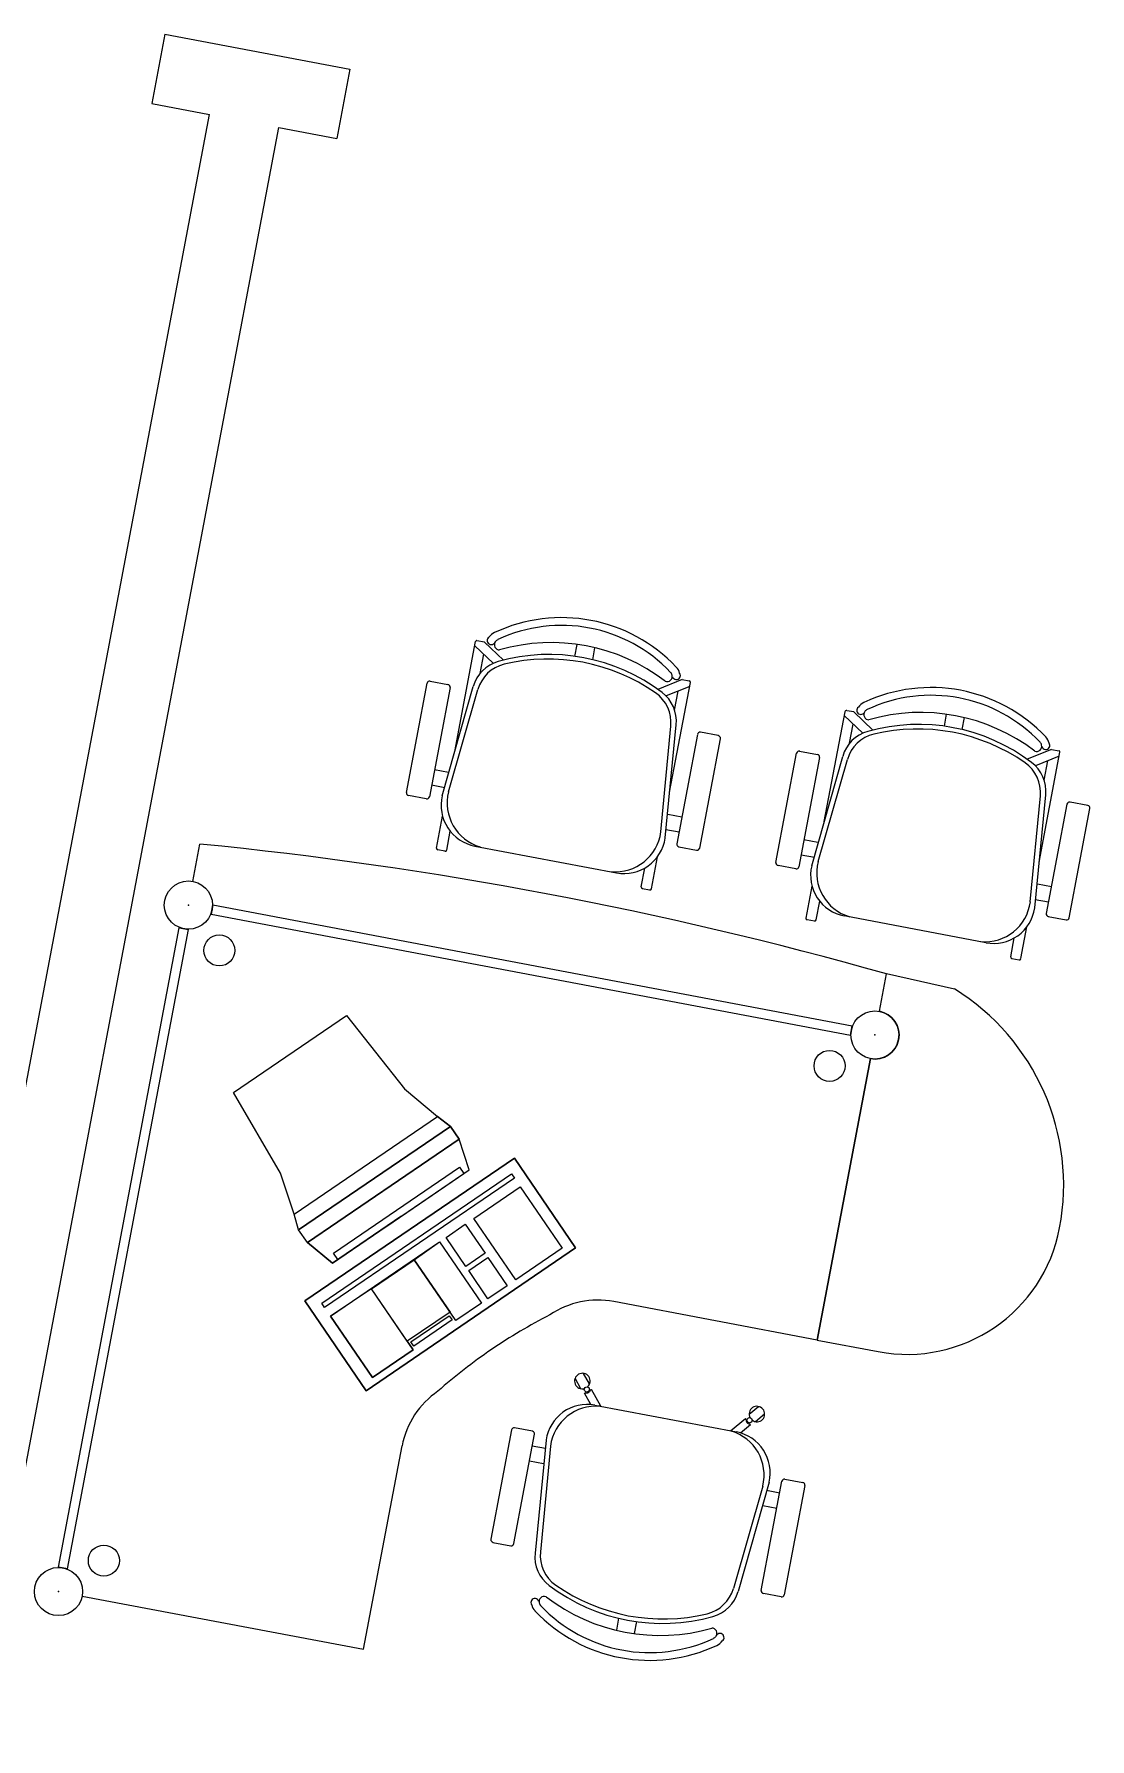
# Model space of a CAD drawing. Header units: inches. Extents: x -18604 to 2753, y -9056 to 3482.
# Drawn here: x -1387.4 to -1163, y -4350.7 to -3988.3 of the extents above; entities that cross this region are included whole.
import ezdxf

# ---------------------------------------------------------------- set-up
doc = ezdxf.new("R2010")
doc.units = ezdxf.units.IN
doc.layers.add('MOVEIS', color=2, linetype='Continuous')
doc.layers.add('Parede Baixo', color=4, linetype='Continuous')

msp = doc.modelspace()

# ---------------------------------------------------------------- linework, layer by layer
at = {"layer": 'MOVEIS'}
for p, q in [((-1298.03, -4140.83, -1817.95), (-1293.6, -4117.41, -1817.95)), ((-1293.77, -4118.32, -1817.95), (-1289.84, -4122.05, -1817.95)), ((-1291.73, -4117.54, -1817.95), (-1293.35, -4117.24, -1817.95)), ((-1291.74, -4117.54, -1817.95), (-1287.7, -4121.38, -1817.95)), ((-1272.51, -4120.57, -1817.95), (-1272.02, -4118.03, -1817.95)), ((-1268.72, -4121.28, -1817.95), (-1268.24, -4118.74, -1817.95)), ((-1292.65, -4124.19, -1817.95), (-1291.88, -4120.12, -1817.95)), ((-1308.3, -4149.52, -1817.95), (-1303.9, -4126.28, -1817.95)), ((-1299.04, -4127.2, -1817.95), (-1303.43, -4150.44, -1817.95)), ((-1303.26, -4125.84, -1817.95), (-1299.48, -4126.56, -1817.95)), ((-1300.7, -4150.22, -1817.95), (-1294.11, -4126.98, -1817.95)), ((-1249.72, -4125.49, -1817.95), (-1254.88, -4127.59, -1817.95)), ((-1248.1, -4126.96, -1817.95), (-1253.13, -4129, -1817.95)), ((-1252.36, -4149.47, -1817.95), (-1247.95, -4126.16, -1817.95)), ((-1249.73, -4125.49, -1817.95), (-1248.21, -4125.78, -1817.95)), ((-1299.36, -4149.35, -1817.95), (-1293.12, -4127.62, -1817.95)), ((-1251.3, -4132.02, -1817.95), (-1250.53, -4127.94, -1817.95)), ((-1219.5, -4155.69, -1817.95), (-1215.09, -4132.38, -1817.95)), ((-1215.24, -4133.17, -1817.95), (-1211.31, -4136.91, -1817.95)), ((-1213.2, -4132.4, -1817.95), (-1214.71, -4132.12, -1817.95)), ((-1213.21, -4132.4, -1817.95), (-1209.17, -4136.24, -1817.95)), ((-1193.98, -4135.43, -1817.95), (-1193.49, -4132.89, -1817.95)), ((-1190.19, -4136.14, -1817.95), (-1189.71, -4133.6, -1817.95)), ((-1254.24, -4157.89, -1817.95), (-1252.1, -4135.38, -1817.95)), ((-1253.31, -4159.18, -1817.95), (-1250.96, -4135.14, -1817.95)), ((-1246.45, -4137.15, -1817.95), (-1250.84, -4160.39, -1817.95)), ((-1245.98, -4161.31, -1817.95), (-1241.58, -4138.07, -1817.95)), ((-1242.02, -4137.43, -1817.95), (-1245.8, -4136.71, -1817.95)), ((-1214.12, -4139.05, -1817.95), (-1213.35, -4134.98, -1817.95)), ((-1229.77, -4164.38, -1817.95), (-1225.37, -4141.14, -1817.95)), ((-1224.73, -4140.7, -1817.95), (-1220.95, -4141.42, -1817.95)), ((-1171.19, -4140.35, -1817.95), (-1176.35, -4142.45, -1817.95)), ((-1173.83, -4164.33, -1817.95), (-1169.4, -4140.91, -1817.95)), ((-1171.2, -4140.35, -1817.95), (-1169.57, -4140.65, -1817.95)), ((-1299.38, -4145.27, -1817.95), (-1302.35, -4144.71, -1817.95)), ((-1220.51, -4142.06, -1817.95), (-1224.9, -4165.3, -1817.95)), ((-1222.17, -4165.08, -1817.95), (-1215.58, -4141.84, -1817.95)), ((-1220.83, -4164.21, -1817.95), (-1214.59, -4142.48, -1817.95)), ((-1169.57, -4141.81, -1817.95), (-1174.6, -4143.86, -1817.95)), ((-1172.77, -4146.88, -1817.95), (-1172, -4142.8, -1817.95)), ((-1300.14, -4148.49, -1817.95), (-1302.96, -4147.95, -1817.95)), ((-1304.08, -4150.88, -1817.95), (-1307.86, -4150.16, -1817.95)), ((-1175.71, -4172.75, -1817.95), (-1173.57, -4150.24, -1817.95)), ((-1174.78, -4174.04, -1817.95), (-1172.43, -4150, -1817.95)), ((-1167.92, -4152.01, -1817.95), (-1172.31, -4175.25, -1817.95)), ((-1163.49, -4152.29, -1817.95), (-1167.27, -4151.57, -1817.95)), ((-1301.91, -4161.33, -1817.95), (-1300.63, -4154.53, -1817.95)), ((-1252.73, -4154.1, -1817.95), (-1249.76, -4154.66, -1817.95)), ((-1167.45, -4176.17, -1817.95), (-1163.05, -4152.93, -1817.95)), ((-1299.75, -4161.74, -1817.95), (-1299, -4157.75, -1817.95)), ((-1253.2, -4157.37, -1817.95), (-1250.37, -4157.9, -1817.95)), ((-1220.85, -4160.13, -1817.95), (-1223.82, -4159.57, -1817.95)), ((-1353.69, -4168.41, -1817.95), (-1352.19, -4160.47, -1817.95)), ((-1300.14, -4162, -1817.95), (-1301.65, -4161.72, -1817.95)), ((-1293.77, -4160.89, -1817.95), (-1263.66, -4166.58, -1817.95)), ((-1256.24, -4169.97, -1817.95), (-1254.95, -4163.18, -1817.95)), ((-1250.41, -4161.03, -1817.95), (-1246.62, -4161.75, -1817.95)), ((-1221.61, -4163.34, -1817.95), (-1224.43, -4162.81, -1817.95)), ((-1258.4, -4169.56, -1817.95), (-1257.64, -4165.57, -1817.95)), ((-1225.55, -4165.74, -1817.95), (-1229.33, -4165.02, -1817.95)), ((-1258.14, -4169.95, -1817.95), (-1256.62, -4170.23, -1817.95)), ((-1223.38, -4176.19, -1817.95), (-1222.1, -4169.39, -1817.95)), ((-1174.2, -4168.95, -1817.95), (-1171.23, -4169.52, -1817.95)), ((-1349.8, -4175.36, -1817.95), (-1349.43, -4173.42, -1817.95)), ((-1349.43, -4173.42, -1817.95), (-1349.8, -4175.36, -1817.95)), ((-1349.43, -4173.42, -1817.95), (-1213.57, -4199.12, -1817.95)), ((-1349.43, -4173.42, -1817.95), (-1213.57, -4199.12, -1817.95)), ((-1221.22, -4176.6, -1817.95), (-1220.47, -4172.6, -1817.95)), ((-1174.67, -4172.22, -1817.95), (-1171.84, -4172.76, -1817.95)), ((-1349.8, -4175.36, -1817.95), (-1213.94, -4201.07, -1817.95)), ((-1349.8, -4175.36, -1817.95), (-1213.94, -4201.07, -1817.95)), ((-1221.61, -4176.86, -1817.95), (-1223.12, -4176.57, -1817.95)), ((-1185.13, -4181.44, -1817.95), (-1215.24, -4175.74, -1817.95)), ((-1171.88, -4175.89, -1817.95), (-1168.09, -4176.61, -1817.95)), ((-1382.27, -4314.14, -1817.95), (-1356.57, -4178.28, -1817.95)), ((-1382.27, -4314.14, -1817.95), (-1356.57, -4178.28, -1817.95)), ((-1380.33, -4314.51, -1817.95), (-1354.62, -4178.65, -1817.95)), ((-1380.33, -4314.51, -1817.95), (-1354.62, -4178.65, -1817.95)), ((-1356.57, -4178.28, -1817.95), (-1354.62, -4178.65, -1817.95)), ((-1354.62, -4178.65, -1817.95), (-1356.57, -4178.28, -1817.95)), ((-1179.87, -4184.42, -1817.95), (-1179.11, -4180.43, -1817.95)), ((-1177.71, -4184.83, -1817.95), (-1176.42, -4178.03, -1817.95)), ((-1179.61, -4184.81, -1817.95), (-1178.09, -4185.09, -1817.95)), ((-1207.78, -4196.02, -1817.95), (-1206.28, -4188.08, -1817.95)), ((-1207.78, -4196.02, -1817.95), (-1206.28, -4188.08, -1817.95)), ((-1191.85, -4191.28, -1817.95), (-1206.28, -4188.08, -1817.95)), ((-1345.05, -4213.29, -1819.05), (-1321.05, -4196.93, -1819.05)), ((-1321.05, -4196.93, -1819.05), (-1308.72, -4212.48, -1819.05)), ((-1213.94, -4201.07, -1817.95), (-1213.57, -4199.12, -1817.95)), ((-1213.57, -4199.12, -1817.95), (-1213.94, -4201.07, -1817.95)), ((-1209.68, -4206.07, -1817.95), (-1221, -4265.9, -1817.95)), ((-1221, -4265.9, -1817.95), (-1209.68, -4206.07, -1817.95)), ((-1335.08, -4230.45, -1819.05), (-1345.05, -4213.29, -1819.05)), ((-1308.72, -4212.48, -1819.05), (-1301.72, -4218.36, -1816.85)), ((-1331.21, -4242.47, -1816.85), (-1298.95, -4220.47, -1816.85)), ((-1331.21, -4242.47, -1815.75), (-1298.95, -4220.47, -1815.75)), ((-1301.72, -4218.36, -1816.85), (-1298.95, -4220.47, -1816.85)), ((-1298.95, -4220.47, -1816.85), (-1301.72, -4218.36, -1816.85)), ((-1298.95, -4220.47, -1816.85), (-1297.09, -4223.19, -1815.75)), ((-1297.09, -4223.19, -1815.75), (-1298.95, -4220.47, -1815.75)), ((-1297.09, -4223.19, -1815.75), (-1329.35, -4245.19, -1815.75)), ((-1329.35, -4245.19, -1815.75), (-1297.09, -4223.19, -1815.75)), ((-1294.96, -4229.73, -1815.75), (-1297.09, -4223.19, -1815.75)), ((-1285.36, -4227.21, -1815.75), (-1329.9, -4257.58, -1815.75)), ((-1272.35, -4246.3, -1815.75), (-1285.36, -4227.21, -1815.75)), ((-1332.16, -4239.12, -1816.85), (-1335.08, -4230.45, -1819.05)), ((-1326.31, -4258.08, -1815.75), (-1285.98, -4230.58, -1815.75)), ((-1285.36, -4231.49, -1815.75), (-1325.69, -4258.99, -1815.75)), ((-1323.83, -4247.41, -1815.75), (-1297.04, -4229.15, -1815.75)), ((-1322.9, -4248.78, -1815.75), (-1296.11, -4230.51, -1815.75)), ((-1312.47, -4241.67, -1810.25), (-1297.25, -4231.29, -1810.25)), ((-1309.5, -4239.65, -1815.75), (-1294.96, -4229.73, -1815.75)), ((-1297.04, -4229.15, -1815.75), (-1296.11, -4230.51, -1815.75)), ((-1285.98, -4230.58, -1815.75), (-1285.36, -4231.49, -1815.75)), ((-1314.13, -4234.81, -1815.75), (-1329.35, -4245.19, -1815.75)), ((-1293.98, -4240.05, -1815.75), (-1284.11, -4233.33, -1815.75)), ((-1284.11, -4233.33, -1815.75), (-1275.22, -4246.38, -1815.75)), ((-1331.21, -4242.47, -1816.85), (-1332.16, -4239.12, -1816.85)), ((-1331.21, -4242.47, -1816.85), (-1332.16, -4239.12, -1816.85)), ((-1329.35, -4245.19, -1815.75), (-1331.21, -4242.47, -1816.85)), ((-1329.35, -4245.19, -1815.75), (-1331.21, -4242.47, -1815.75)), ((-1309.5, -4239.65, -1815.75), (-1324.05, -4249.56, -1815.75)), ((-1299.88, -4244.08, -1815.75), (-1295.79, -4241.29, -1815.75)), ((-1295.79, -4241.29, -1815.75), (-1291.6, -4247.44, -1815.75)), ((-1285.08, -4253.1, -1815.75), (-1293.98, -4240.05, -1815.75)), ((-1324.05, -4249.56, -1815.75), (-1329.35, -4245.19, -1815.75)), ((-1324.44, -4260.82, -1815.75), (-1301.25, -4245.01, -1815.75)), ((-1316.88, -4276.66, -1817.95), (-1272.35, -4246.3, -1817.95)), ((-1316.88, -4276.66, -1815.75), (-1272.35, -4246.3, -1815.75)), ((-1301.25, -4245.01, -1815.75), (-1292.35, -4258.06, -1815.75)), ((-1295.69, -4250.23, -1815.75), (-1299.88, -4244.08, -1815.75)), ((-1275.22, -4246.38, -1815.75), (-1285.08, -4253.1, -1815.75)), ((-1272.35, -4246.3, -1815.75), (-1272.35, -4246.3, -1817.95)), ((-1322.9, -4248.78, -1815.75), (-1323.83, -4247.41, -1815.75)), ((-1322.9, -4248.78, -1815.75), (-1322.9, -4248.78, -1815.75)), ((-1322.9, -4248.78, -1815.75), (-1322.9, -4248.78, -1815.75)), ((-1291.6, -4247.44, -1815.75), (-1295.69, -4250.23, -1815.75)), ((-1295.07, -4251.14, -1815.75), (-1290.98, -4248.35, -1815.75)), ((-1290.98, -4248.35, -1815.75), (-1286.9, -4254.34, -1815.75)), ((-1290.99, -4257.13, -1815.75), (-1295.07, -4251.14, -1815.75)), ((-1329.9, -4257.58, -1815.75), (-1316.88, -4276.66, -1815.75)), ((-1286.9, -4254.34, -1815.75), (-1290.99, -4257.13, -1815.75)), ((-1325.69, -4258.99, -1815.75), (-1326.31, -4258.08, -1815.75)), ((-1315.55, -4273.87, -1815.75), (-1324.44, -4260.82, -1815.75)), ((-1299.04, -4259.96, -1815.75), (-1308.13, -4266.15, -1815.75)), ((-1307.37, -4266.3, -1815.75), (-1299.19, -4260.72, -1815.75)), ((-1299.19, -4260.72, -1815.75), (-1298.57, -4261.63, -1815.75)), ((-1297.8, -4261.77, -1815.75), (-1299.04, -4259.96, -1815.75)), ((-1292.35, -4258.06, -1815.75), (-1297.8, -4261.77, -1815.75)), ((-1221, -4265.9, -1817.95), (-1264.23, -4257.72, -1817.95)), ((-1298.57, -4261.63, -1815.75), (-1306.75, -4267.21, -1815.75)), ((-1306.89, -4267.97, -1815.75), (-1315.55, -4273.87, -1815.75)), ((-1308.13, -4266.15, -1815.75), (-1306.89, -4267.97, -1815.75)), ((-1306.75, -4267.21, -1815.75), (-1307.37, -4266.3, -1815.75)), ((-1221, -4265.9, -1817.95), (-1208.03, -4268.35, -1817.95)), ((-1271.21, -4276.23, -1817.95), (-1272.45, -4273.99, -1817.95)), ((-1269.39, -4275.22, -1817.95), (-1270.64, -4272.98, -1817.95)), ((-1316.88, -4276.66, -1815.75), (-1316.88, -4276.66, -1817.95)), ((-1270.44, -4277.2, -1817.95), (-1270.26, -4277.09, -1817.95)), ((-1269.12, -4279.58, -1817.95), (-1270.44, -4277.2, -1817.95)), ((-1269.19, -4276.5, -1817.95), (-1269, -4276.39, -1817.95)), ((-1267.01, -4279.98, -1817.95), (-1269, -4276.39, -1817.95)), ((-1268.27, -4279.74, -1817.95), (-1238.16, -4285.43, -1817.95)), ((-1239.42, -4285.19, -1817.95), (-1236.26, -4282.59, -1817.95)), ((-1236.12, -4282.75, -1817.95), (-1236.26, -4282.59, -1817.95)), ((-1235.47, -4281.64, -1817.95), (-1233.48, -4280.01, -1817.95)), ((-1234.15, -4283.24, -1817.95), (-1232.17, -4281.61, -1817.95)), ((-1285.95, -4285.01, -1817.95), (-1290.35, -4308.25, -1817.95)), ((-1285.48, -4309.17, -1817.95), (-1281.08, -4285.93, -1817.95)), ((-1281.52, -4285.29, -1817.95), (-1285.31, -4284.57, -1817.95)), ((-1237.31, -4285.59, -1817.95), (-1235.21, -4283.86, -1817.95)), ((-1235.21, -4283.86, -1817.95), (-1235.34, -4283.7, -1817.95)), ((-1317.4, -4331.62, -1817.95), (-1309.22, -4288.39, -1817.95)), ((-1278.73, -4288.95, -1817.95), (-1281.56, -4288.42, -1817.95)), ((-1278.62, -4287.14, -1817.95), (-1280.97, -4311.17, -1817.95)), ((-1277.69, -4288.43, -1817.95), (-1279.82, -4310.94, -1817.95)), ((-1279.2, -4292.22, -1817.95), (-1282.17, -4291.66, -1817.95)), ((-1232.57, -4296.97, -1817.95), (-1238.8, -4318.7, -1817.95)), ((-1231.23, -4296.1, -1817.95), (-1237.82, -4319.34, -1817.95)), ((-1232.89, -4319.12, -1817.95), (-1228.49, -4295.88, -1817.95)), ((-1223.63, -4296.8, -1817.95), (-1228.03, -4320.04, -1817.95)), ((-1227.85, -4295.44, -1817.95), (-1224.07, -4296.16, -1817.95)), ((-1232.55, -4301.05, -1817.95), (-1229.58, -4301.61, -1817.95)), ((-1231.79, -4297.83, -1817.95), (-1228.97, -4298.37, -1817.95)), ((-1289.91, -4308.89, -1817.95), (-1286.12, -4309.6, -1817.95)), ((-1382.27, -4314.14, -1817.95), (-1380.33, -4314.51, -1817.95)), ((-1380.33, -4314.51, -1817.95), (-1382.27, -4314.14, -1817.95)), ((-1377.22, -4320.3, -1817.95), (-1317.4, -4331.62, -1817.95)), ((-1228.67, -4320.48, -1817.95), (-1232.45, -4319.76, -1817.95)), ((-1263.21, -4325.04, -1817.95), (-1263.69, -4327.58, -1817.95)), ((-1259.42, -4325.75, -1817.95), (-1259.9, -4328.29, -1817.95))]:
    msp.add_line(p, q, dxfattribs=at)
at = {"layer": 'MOVEIS', "extrusion": (0.563328, -0.826234, 0)}
for p, q in [((-1298.95, -4220.47, -1815.75), (-1298.95, -4220.47, -1816.85)), ((-1331.21, -4242.47, -1815.75), (-1331.21, -4242.47, -1816.85))]:
    msp.add_line(p, q, dxfattribs=at)
at = {"layer": 'MOVEIS'}
for centre, radius in [((-1354.64, -4173.44, -1817.95), 5.12), ((-1354.64, -4173.44, -1817.95), 5.12), ((-1354.64, -4173.44, -1817.95), 5.12), ((-1354.64, -4173.44, -1817.95), 5.12), ((-1348.07, -4183.08, -1817.95), 3.3), ((-1208.73, -4201.05, -1817.95), 5.12), ((-1208.73, -4201.05, -1817.95), 5.12), ((-1218.37, -4207.62, -1817.95), 3.3), ((-1269.95, -4276.4, -1817.95), 0.55), ((-1235.38, -4282.94, -1817.95), 0.55), ((-1372.61, -4312.78, -1817.95), 3.3), ((-1382.25, -4319.35, -1817.95), 5.12), ((-1382.25, -4319.35, -1817.95), 5.12)]:
    msp.add_circle(centre, radius, dxfattribs=at)
for centre, radius, start, end in [((-1275.34, -4145.93, -1817.95), 33.58, 43.41, 115.1625), ((-1288.3, -4118.26, -1817.95), 3.03, 115.8291, 144.1408), ((-1275.34, -4145.93, -1817.95), 31.93, 43.4304, 115.1421), ((-1275.34, -4145.93, -1817.95), 31.93, 43.4304, 115.1421), ((-1293.39, -4117.45, -1817.95), 0.22, 79.2862, 169.2862), ((-1290.27, -4117.2, -1817.95), 0.86, 123.9607, 319.4754), ((-1288.52, -4118.1, -1817.95), 1.1, 144.1408, 268.9568), ((-1288.52, -4118.1, -1817.95), 1.1, 144.1408, 268.9568), ((-1288.3, -4118.26, -1817.95), 1.37, 116.1561, 144.1408), ((-1288.3, -4118.26, -1817.95), 1.37, 116.1561, 144.1408), ((-1277.53, -4157.48, -1817.95), 39.84, 52.5237, 106.0488), ((-1277.53, -4157.48, -1817.95), 39.84, 52.5237, 106.0488), ((-1286.7, -4129.08, -1817.95), 7.7, 105.6815, 164.165), ((-1285.72, -4129.74, -1817.95), 7.7, 103.5502, 163.9864), ((-1278.01, -4160.02, -1817.95), 39.84, 52.891, 105.6815), ((-1278.19, -4160.99, -1817.95), 39.84, 55.0223, 103.5502), ((-1253.17, -4124.9, -1817.95), 3.03, 14.4317, 42.7434), ((-1303.36, -4126.38, -1817.95), 0.55, 79.2862, 169.2862), ((-1299.58, -4127.1, -1817.95), 0.55, 349.2862, 79.2862), ((-1252.91, -4124.84, -1817.95), 1.1, 249.6157, 14.4317), ((-1252.91, -4124.84, -1817.95), 1.1, 249.6157, 14.4317), ((-1253.17, -4124.9, -1817.95), 1.37, 14.4317, 42.4164), ((-1253.17, -4124.9, -1817.95), 1.37, 14.4317, 42.4164), ((-1250.95, -4124.64, -1817.95), 0.86, 199.0971, 34.6118), ((-1248.27, -4126.1, -1817.95), 0.33, 349.2862, 79.2862), ((-1196.81, -4160.78, -1817.95), 33.58, 43.41, 115.1625), ((-1259.77, -4134.65, -1817.95), 7.7, 354.5861, 55.0223), ((-1258.62, -4134.39, -1817.95), 7.7, 354.4075, 52.891), ((-1209.77, -4133.12, -1817.95), 3.03, 115.8291, 144.1408), ((-1196.81, -4160.78, -1817.95), 31.93, 43.4304, 115.1421), ((-1196.81, -4160.78, -1817.95), 31.93, 43.4304, 115.1421), ((-1214.77, -4132.44, -1817.95), 0.33, 79.2862, 169.2862), ((-1211.74, -4132.06, -1817.95), 0.86, 123.9607, 319.4754), ((-1209.99, -4132.96, -1817.95), 1.1, 144.1408, 268.9568), ((-1209.99, -4132.96, -1817.95), 1.1, 144.1408, 268.9568), ((-1209.77, -4133.12, -1817.95), 1.37, 116.1561, 144.1408), ((-1209.77, -4133.12, -1817.95), 1.37, 116.1561, 144.1408), ((-1199, -4172.34, -1817.95), 39.84, 52.5237, 106.0488), ((-1199, -4172.34, -1817.95), 39.84, 52.5237, 106.0488), ((-1245.91, -4137.25, -1817.95), 0.55, 79.2862, 169.2862), ((-1242.12, -4137.97, -1817.95), 0.55, 349.2862, 79.2862), ((-1208.17, -4143.94, -1817.95), 7.7, 105.6815, 164.165), ((-1207.19, -4144.6, -1817.95), 7.7, 103.5502, 163.9864), ((-1199.48, -4174.88, -1817.95), 39.84, 52.891, 105.6815), ((-1199.66, -4175.85, -1817.95), 39.84, 55.0223, 103.5502), ((-1174.64, -4139.76, -1817.95), 3.03, 14.4317, 42.7434), ((-1224.83, -4141.24, -1817.95), 0.55, 79.2862, 169.2862), ((-1221.05, -4141.96, -1817.95), 0.55, 349.2862, 79.2862), ((-1174.38, -4139.69, -1817.95), 1.1, 249.6157, 14.4317), ((-1174.38, -4139.69, -1817.95), 1.1, 249.6157, 14.4317), ((-1174.64, -4139.76, -1817.95), 1.37, 14.4317, 42.4164), ((-1174.64, -4139.76, -1817.95), 1.37, 14.4317, 42.4164), ((-1172.42, -4139.5, -1817.95), 0.86, 199.0971, 34.6118), ((-1169.62, -4140.87, -1817.95), 0.22, 349.2862, 79.2862), ((-1181.24, -4149.51, -1817.95), 7.7, 354.5861, 55.0223), ((-1180.09, -4149.25, -1817.95), 7.7, 354.4075, 52.891), ((-1307.76, -4149.62, -1817.95), 0.55, 169.2862, 259.2862), ((-1303.97, -4150.34, -1817.95), 0.55, 259.2862, 349.2862), ((-1292.13, -4152.24, -1817.95), 8.8, 166.717, 259.2862), ((-1289.89, -4151.71, -1817.95), 9.76, 166.034, 253.6938), ((-1167.38, -4152.11, -1817.95), 0.55, 79.2862, 169.2862), ((-1163.59, -4152.83, -1817.95), 0.55, 349.2862, 79.2862), ((-1263.91, -4156.62, -1817.95), 9.76, 264.8787, 352.5385), ((-1262.02, -4157.94, -1817.95), 8.8, 259.2862, 351.8555), ((-1434.21, -4993.4, -1817.95), 836.96, 74.19664, 84.37586), ((-1301.59, -4161.39, -1817.95), 0.33, 169.2862, 259.2862), ((-1300.08, -4161.68, -1817.95), 0.33, 259.2862, 349.2862), ((-1250.3, -4160.49, -1817.95), 0.55, 169.2862, 259.2862), ((-1246.52, -4161.21, -1817.95), 0.55, 259.2862, 349.2862), ((-1229.23, -4164.48, -1817.95), 0.55, 169.2862, 259.2862), ((-1225.44, -4165.2, -1817.95), 0.55, 259.2862, 349.2862), ((-1213.6, -4167.1, -1817.95), 8.8, 166.717, 259.2862), ((-1211.36, -4166.56, -1817.95), 9.76, 166.034, 253.6938), ((-1258.08, -4169.62, -1817.95), 0.33, 169.2862, 259.2862), ((-1256.56, -4169.91, -1817.95), 0.33, 259.2862, 349.2862), ((-1185.38, -4171.48, -1817.95), 9.76, 264.8787, 352.5385), ((-1183.49, -4172.79, -1817.95), 8.8, 259.2862, 351.8555), ((-1223.06, -4176.25, -1817.95), 0.33, 169.2862, 259.2862), ((-1221.55, -4176.54, -1817.95), 0.33, 259.2862, 349.2862), ((-1171.77, -4175.35, -1817.95), 0.55, 169.2862, 259.2862), ((-1167.99, -4176.07, -1817.95), 0.55, 259.2862, 349.2862), ((-1179.55, -4184.48, -1817.95), 0.33, 169.2862, 259.2862), ((-1178.03, -4184.77, -1817.95), 0.33, 259.2862, 349.2862), ((-1217.61, -4232.95, -1817.95), 48.99, 349.2862, 58.281), ((-1208.73, -4201.05, -1817.95), 5.12, 259.2862, 79.2862), ((-1201.9, -4235.93, -1817.95), 33, 259.2862, 349.2862), ((-1267.61, -4275.55, -1817.95), 18.15, 79.2862, 124.2862), ((-1226.05, -4362.05, -1817.95), 113.94, 117.0307, 124.2862), ((-1226.05, -4362.05, -1817.95), 113.94, 124.2862, 131.5418), ((-1270.92, -4274.61, -1817.95), 1.65, 310.7499, 286.5701), ((-1291.39, -4291.76, -1817.95), 18.15, 124.2862, 169.2862), ((-1269.99, -4276.31, -1817.95), 0.825, 250.9268, 347.3062), ((-1269.91, -4288.38, -1817.95), 8.8, 79.2862, 171.8555), ((-1268.02, -4289.7, -1817.95), 9.76, 84.8787, 172.5385), ((-1235.31, -4282.88, -1817.95), 0.825, 171.2663, 267.6457), ((-1233.82, -4281.63, -1817.95), 1.65, 232.0024, 207.8226), ((-1285.41, -4285.11, -1817.95), 0.55, 79.2862, 169.2862), ((-1281.63, -4285.83, -1817.95), 0.55, 349.2862, 79.2862), ((-1242.04, -4294.61, -1817.95), 9.76, 346.034, 73.6938), ((-1239.8, -4294.08, -1817.95), 8.8, 346.717, 79.2862), ((-1227.95, -4295.98, -1817.95), 0.55, 79.2862, 169.2862), ((-1224.17, -4296.7, -1817.95), 0.55, 349.2862, 79.2862), ((-1289.8, -4308.35, -1817.95), 0.55, 169.2862, 259.2862), ((-1286.02, -4309.06, -1817.95), 0.55, 259.2862, 349.2862), ((-1273.31, -4311.92, -1817.95), 7.7, 174.4075, 232.891), ((-1272.16, -4311.66, -1817.95), 7.7, 174.5861, 235.0223), ((-1253.92, -4286.29, -1817.95), 39.84, 232.891, 285.6815), ((-1253.74, -4285.33, -1817.95), 39.84, 235.0223, 283.5502), ((-1246.21, -4316.57, -1817.95), 7.7, 283.5502, 343.9864), ((-1232.35, -4319.22, -1817.95), 0.55, 169.2862, 259.2862), ((-1280.98, -4321.68, -1817.95), 0.86, 19.0971, 214.6118), ((-1278.75, -4321.41, -1817.95), 3.03, 194.4317, 222.7434), ((-1279.02, -4321.48, -1817.95), 1.1, 69.6157, 194.4317), ((-1279.02, -4321.48, -1817.95), 1.1, 69.6157, 194.4317), ((-1278.75, -4321.41, -1817.95), 1.38, 194.4317, 222.4164), ((-1278.75, -4321.41, -1817.95), 1.37, 194.4317, 222.4164), ((-1256.59, -4300.39, -1817.95), 31.93, 223.4304, 295.1421), ((-1256.59, -4300.39, -1817.95), 31.93, 223.4304, 295.1421), ((-1254.4, -4288.84, -1817.95), 39.84, 232.5237, 286.0488), ((-1254.4, -4288.84, -1817.95), 39.84, 232.5237, 286.0488), ((-1245.23, -4317.24, -1817.95), 7.7, 285.6815, 344.165), ((-1228.57, -4319.93, -1817.95), 0.55, 259.2862, 349.2862), ((-1256.59, -4300.39, -1817.95), 33.58, 223.41, 295.1625), ((-1243.4, -4328.22, -1817.95), 1.1, 324.1408, 88.9568), ((-1243.4, -4328.22, -1817.95), 1.1, 324.1408, 88.9568), ((-1243.63, -4328.06, -1817.95), 1.37, 296.1561, 324.1408), ((-1243.63, -4328.06, -1817.95), 1.37, 296.1561, 324.1408), ((-1241.66, -4329.12, -1817.95), 0.86, 303.9607, 139.4754), ((-1243.63, -4328.06, -1817.95), 3.03, 295.8291, 324.1408)]:
    msp.add_arc(centre, radius, start, end, dxfattribs=at)
for p in [(-1354.64, -4173.44, -1817.95), (-1354.64, -4173.44, -1817.95), (-1354.64, -4173.44, -1817.95), (-1354.64, -4173.44, -1817.95), (-1354.64, -4173.44, -1817.95), (-1208.73, -4201.05, -1817.95), (-1208.73, -4201.05, -1817.95), (-1208.73, -4201.05, -1817.95), (-1208.73, -4201.05, -1817.95), (-1382.25, -4319.35, -1817.95), (-1382.25, -4319.35, -1817.95)]:
    msp.add_point(p, dxfattribs=at)
for points in [[(-1332.16, -4239.12, -1816.85), (-1301.72, -4218.36, -1816.85), (-1298.95, -4220.47, -1816.85), (-1331.21, -4242.47, -1816.85)], [(-1331.21, -4242.47, -1815.75), (-1298.95, -4220.47, -1815.75), (-1297.09, -4223.19, -1815.75), (-1329.35, -4245.19, -1815.75)], [(-1329.35, -4245.19, -1815.75), (-1324.05, -4249.56, -1815.75), (-1294.96, -4229.73, -1815.75), (-1297.09, -4223.19, -1815.75)], [(-1329.9, -4257.58, -1815.75), (-1285.36, -4227.21, -1815.75), (-1272.35, -4246.3, -1815.75), (-1316.88, -4276.66, -1815.75)], [(-1326.31, -4258.08, -1815.75), (-1285.98, -4230.58, -1815.75), (-1285.36, -4231.49, -1815.75), (-1325.69, -4258.99, -1815.75)], [(-1293.98, -4240.05, -1815.75), (-1284.11, -4233.33, -1815.75), (-1275.22, -4246.38, -1815.75), (-1285.08, -4253.1, -1815.75)], [(-1299.88, -4244.08, -1815.75), (-1295.79, -4241.29, -1815.75), (-1291.6, -4247.44, -1815.75), (-1295.69, -4250.23, -1815.75)], [(-1272.35, -4246.3, -1815.75), (-1272.35, -4246.3, -1817.95), (-1316.88, -4276.66, -1817.95), (-1316.88, -4276.66, -1815.75)], [(-1301.25, -4245.01, -1815.75), (-1292.35, -4258.06, -1815.75), (-1297.8, -4261.77, -1815.75), (-1306.64, -4248.81, -1815.75)], [(-1315.73, -4255.01, -1815.75), (-1306.64, -4248.81, -1815.75), (-1299.04, -4259.96, -1815.75), (-1308.13, -4266.15, -1815.75)], [(-1295.07, -4251.14, -1815.75), (-1290.98, -4248.35, -1815.75), (-1286.9, -4254.34, -1815.75), (-1290.99, -4257.13, -1815.75)], [(-1324.44, -4260.82, -1815.75), (-1315.55, -4273.87, -1815.75), (-1306.89, -4267.97, -1815.75), (-1315.73, -4255.01, -1815.75)], [(-1307.37, -4266.3, -1815.75), (-1299.19, -4260.72, -1815.75), (-1298.57, -4261.63, -1815.75), (-1306.75, -4267.21, -1815.75)]]:
    msp.add_3dface(points, dxfattribs=at)
at = {"layer": 'Parede Baixo'}
for p, q in [((-1359.64, -3988.31, -1754.51), (-1362.43, -4003.05, -1754.51)), ((-1359.64, -3988.31, -1754.51), (-1320.34, -3995.75, -1754.51)), ((-1320.34, -3995.75, -1754.51), (-1323.13, -4010.49, -1754.51)), ((-1362.43, -4003.05, -1754.51), (-1350.15, -4005.38, -1754.51)), ((-1477.49, -4678.43, -1754.51), (-1350.15, -4005.38, -1754.51)), ((-1462.75, -4681.22, -1754.51), (-1335.41, -4008.16, -1754.51)), ((-1335.41, -4008.16, -1754.51), (-1323.13, -4010.49, -1754.51))]:
    msp.add_line(p, q, dxfattribs=at)

doc.saveas('drawing.dxf')
